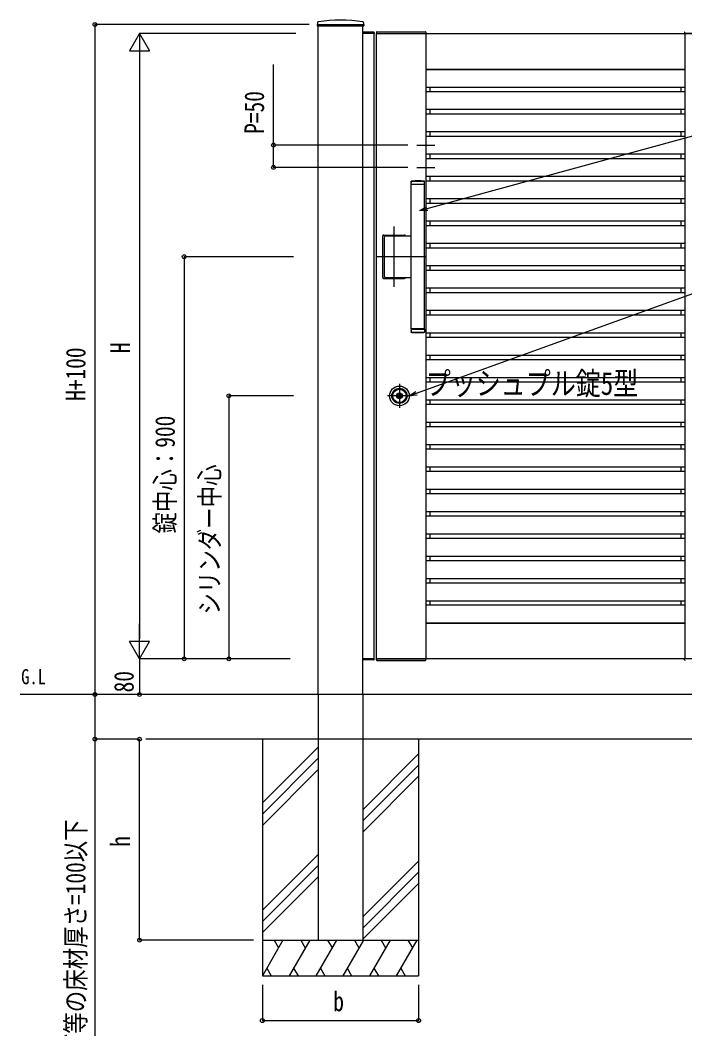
# Model space of a CAD drawing. Units: millimetres, scale not verified. Extents: x -4205 to 4205, y -2970 to 2970.
# Drawn here: x -1203 to 285, y -976 to 1282 of the extents above; entities that cross this region are included whole.
import ezdxf
from ezdxf.enums import TextEntityAlignment as Align

# ---------------------------------------------------------------- set-up
doc = ezdxf.new("R2010")
doc.units = ezdxf.units.MM
doc.header["$LTSCALE"] = 10
for name, color, linetype in [('0-3_USER1', 3, 'Continuous'), ('0-4_YKK_12', 2, 'Continuous'), ('0-6_YKK_A1', 4, 'Continuous'), ('0-7_YKK_D', 6, 'Continuous')]:
    doc.layers.add(name, color=color, linetype=linetype)
doc.styles.add('ＭＳ ゴシック', font='')
doc.styles.get('ＭＳ ゴシック').set_extended_font_data('MS Gothic')

msp = doc.modelspace()

# ---------------------------------------------------------------- linework, layer by layer
at = {"layer": '0-4_YKK_12'}
for p, q in [((-365.98, 684.94), (-365.98, 819.72)), ((-292.95, 752.33), (-404.98, 752.33))]:
    msp.add_line(p, q, dxfattribs=at)
at = {"layer": '0-6_YKK_A1'}
for p, q in [((-537.73, 1276.02), (-538.08, 1269.36)), ((-537.58, 1268.83), (-434.38, 1268.83)), ((-535.98, 1272.33), (-535.98, 1268.83)), ((-535.98, -227.67), (-535.98, 1268.83)), ((-435.98, -227.67), (-435.98, 1268.83)), ((-434.23, 1276.02), (-433.88, 1269.36)), ((-436.18, 1252.33), (-436.07, 1254.36)), ((-410.68, 1252.33), (-436.18, 1252.33)), ((-410.98, 1252.33), (-435.98, 1252.33)), ((-410.98, 1252.33), (-435.98, 1252.33)), ((-411.29, 1254.83), (-435.57, 1254.83)), ((-410.79, 1254.36), (-410.68, 1252.33)), ((-405.35, 1254.88), (-405.48, 1252.33)), ((-405.48, 1252.33), (-294.48, 1252.33)), ((-404.35, 1255.83), (-295.61, 1255.83)), ((-294.98, 1252.33), (-294.98, -147.67)), ((-294.61, 1254.88), (-294.48, 1252.33)), ((284.65, 1254.88), (284.52, 1252.33)), ((395.52, 1252.33), (284.52, 1252.33)), ((285.02, 1252.33), (285.02, -147.67)), ((-294.98, 1172.33), (285.02, 1172.33)), ((-294.98, 1171.53), (285.02, 1171.53)), ((-286.18, 1172.33), (-286.18, 1171.53)), ((276.22, 1172.33), (276.22, 1171.53)), ((-294.98, 1131.53), (285.02, 1131.53)), ((-286.18, 1131.53), (-286.18, 1122.33)), ((276.22, 1131.53), (276.22, 1122.33)), ((-294.98, 1122.33), (285.02, 1122.33)), ((-294.98, 1082.33), (285.02, 1082.33)), ((-294.98, 1072.33), (285.02, 1072.33)), ((-286.18, 1082.33), (-286.18, 1072.33)), ((276.22, 1082.33), (276.22, 1072.33)), ((-294.98, 1032.33), (285.02, 1032.33)), ((-294.98, 1022.33), (285.02, 1022.33)), ((-286.18, 1032.33), (-286.18, 1022.33)), ((276.22, 1032.33), (276.22, 1022.33)), ((-314.98, 1002.33), (-274.98, 1002.33)), ((-294.98, 982.33), (285.02, 982.33)), ((-294.98, 972.33), (285.02, 972.33)), ((-286.18, 982.33), (-286.18, 973.13)), ((276.22, 982.33), (276.22, 973.13)), ((-314.98, 952.33), (-274.98, 952.33)), ((-294.98, 932.33), (285.02, 932.33)), ((-286.18, 932.33), (-286.18, 922.33)), ((276.22, 932.33), (276.22, 922.33)), ((-327.98, 921.33), (-297.98, 921.33)), ((-327.98, 914.83), (-327.98, 921.33)), ((-327.98, 918.61), (-327.98, 917.61)), ((-327.98, 914.83), (-297.98, 914.83)), ((-327.98, 590.83), (-327.98, 913.83)), ((-297.98, 913.83), (-327.98, 913.83)), ((-326.98, 913.83), (-326.98, 914.83)), ((-298.98, 913.83), (-298.98, 914.83)), ((-297.98, 921.33), (-298.48, 921.83)), ((-297.98, 914.83), (-297.98, 921.33)), ((-297.98, 590.83), (-297.98, 913.83)), ((-294.98, 922.33), (285.02, 922.33)), ((-294.98, 882.33), (285.02, 882.33)), ((-286.18, 882.33), (-286.18, 872.33)), ((276.22, 882.33), (276.22, 872.33)), ((-294.98, 872.33), (285.02, 872.33)), ((-294.98, 832.33), (285.02, 832.33)), ((-294.98, 822.33), (285.02, 822.33)), ((-286.18, 831.53), (-286.18, 822.33)), ((276.22, 831.53), (276.22, 822.33)), ((-391.48, 705.83), (-391.48, 798.83)), ((-390.98, 706.33), (-390.98, 798.33)), ((-389.48, 800.83), (-342.48, 800.83)), ((-388.98, 800.33), (-342.98, 800.33)), ((-387.33, 707.83), (-387.33, 796.83)), ((-385.33, 798.83), (-327.98, 798.83)), ((-294.98, 782.33), (285.02, 782.33)), ((-294.98, 772.33), (285.02, 772.33)), ((-286.18, 782.33), (-286.18, 772.33)), ((276.22, 782.33), (276.22, 772.33)), ((-294.98, 732.33), (285.02, 732.33)), ((-286.18, 732.33), (-286.18, 722.33)), ((276.22, 732.33), (276.22, 722.33)), ((-389.48, 703.83), (-342.48, 703.83)), ((-388.98, 704.33), (-342.98, 704.33)), ((-385.33, 705.83), (-327.98, 705.83)), ((-294.98, 722.33), (285.02, 722.33)), ((-294.98, 682.33), (285.02, 682.33)), ((-286.18, 682.33), (-286.18, 672.33)), ((276.22, 682.33), (276.22, 672.33)), ((-294.98, 672.33), (285.02, 672.33)), ((-294.98, 632.33), (285.02, 632.33)), ((-286.18, 632.33), (-286.18, 622.33)), ((276.22, 632.33), (276.22, 622.33)), ((-294.98, 622.33), (285.02, 622.33)), ((-297.98, 590.83), (-327.98, 590.83)), ((-327.98, 589.83), (-297.98, 589.83)), ((-327.98, 589.83), (-327.98, 583.33)), ((-327.98, 586.05), (-327.98, 587.05)), ((-326.98, 590.83), (-326.98, 589.83)), ((-298.98, 590.83), (-298.98, 589.83)), ((-297.98, 589.83), (-297.98, 583.33)), ((-327.98, 583.33), (-297.98, 583.33)), ((-297.98, 583.33), (-298.48, 582.83)), ((-294.98, 582.33), (285.02, 582.33)), ((-294.98, 572.33), (285.02, 572.33)), ((-286.18, 582.33), (-286.18, 572.33)), ((276.22, 582.33), (276.22, 572.33)), ((-294.98, 532.33), (285.02, 532.33)), ((-294.98, 522.33), (285.02, 522.33)), ((-286.18, 532.33), (-286.18, 522.33)), ((276.22, 532.33), (276.22, 522.33)), ((-294.98, 482.33), (285.02, 482.33)), ((-286.18, 482.33), (-286.18, 472.33)), ((276.22, 482.33), (276.22, 472.33)), ((-353.98, 467.83), (-353.98, 413.83)), ((-294.98, 472.33), (285.02, 472.33)), ((-326.98, 440.83), (-380.98, 440.83)), ((-358.14, 439.89), (-358.14, 441.77)), ((-357.84, 442.07), (-357.19, 442.07)), ((-357.84, 439.59), (-357.19, 439.59)), ((-357.08, 442.11), (-356.89, 442.23)), ((-357.08, 439.55), (-356.89, 439.42)), ((-356.89, 442.23), (-355.83, 442.23)), ((-356.89, 439.42), (-355.83, 439.42)), ((-355.83, 442.23), (-355.67, 441.66)), ((-355.83, 439.42), (-355.73, 439.79)), ((-355.58, 439.79), (-355.73, 439.79)), ((-355.48, 441.51), (-355.29, 441.51)), ((-355.02, 440.7), (-355.3, 439.98)), ((-355.02, 441.86), (-355.1, 441.64)), ((-355.02, 441.86), (-353.87, 441.86)), ((-354.88, 440.79), (-354.65, 440.79)), ((-354.5, 440.67), (-354.39, 440.04)), ((-352.94, 439.79), (-354.09, 439.79)), ((-353.46, 440.99), (-353.57, 441.62)), ((-353.08, 440.87), (-353.31, 440.87)), ((-352.94, 440.96), (-352.66, 441.68)), ((-352.94, 439.79), (-352.86, 440.02)), ((-352.48, 440.15), (-352.67, 440.15)), ((-352.38, 441.86), (-352.23, 441.86)), ((-352.14, 439.42), (-352.29, 440)), ((-352.14, 442.23), (-352.23, 441.86)), ((-351.07, 442.23), (-352.14, 442.23)), ((-351.07, 439.42), (-352.14, 439.42)), ((-350.88, 442.11), (-351.07, 442.23)), ((-350.88, 439.55), (-351.07, 439.42)), ((-350.12, 442.07), (-350.77, 442.07)), ((-350.12, 439.59), (-350.77, 439.59)), ((-349.82, 439.89), (-349.82, 441.77)), ((-294.98, 432.33), (285.02, 432.33)), ((-286.18, 432.33), (-286.18, 422.33)), ((276.22, 432.33), (276.22, 422.33)), ((-294.98, 422.33), (285.02, 422.33)), ((-294.98, 382.33), (285.02, 382.33)), ((-294.98, 372.33), (285.02, 372.33)), ((-286.18, 382.33), (-286.18, 372.33)), ((276.22, 382.33), (276.22, 372.33)), ((-294.98, 332.33), (285.02, 332.33)), ((-294.98, 322.33), (285.02, 322.33)), ((-286.18, 332.33), (-286.18, 322.33)), ((276.22, 332.33), (276.22, 322.33)), ((-294.98, 282.33), (285.02, 282.33)), ((-294.98, 272.33), (285.02, 272.33)), ((-286.18, 282.33), (-286.18, 272.33)), ((276.22, 282.33), (276.22, 272.33)), ((-294.98, 232.33), (285.02, 232.33)), ((-286.18, 232.33), (-286.18, 222.33)), ((276.22, 232.33), (276.22, 222.33)), ((-294.98, 222.33), (285.02, 222.33)), ((-294.98, 182.33), (285.02, 182.33)), ((-286.18, 182.33), (-286.18, 172.33)), ((276.22, 182.33), (276.22, 172.33)), ((-294.98, 172.33), (285.02, 172.33)), ((-294.98, 132.33), (285.02, 132.33)), ((-294.98, 122.33), (285.02, 122.33)), ((-286.18, 132.33), (-286.18, 122.33)), ((276.22, 132.33), (276.22, 122.33)), ((-294.98, 82.33), (285.02, 82.33)), ((-294.98, 72.33), (285.02, 72.33)), ((-286.18, 82.33), (-286.18, 72.33)), ((276.22, 82.33), (276.22, 72.33)), ((-294.98, 32.33), (285.02, 32.33)), ((-286.18, 32.33), (-286.18, 22.33)), ((276.22, 32.33), (276.22, 22.33)), ((-294.98, 22.33), (285.02, 22.33)), ((-294.98, -17.67), (285.02, -17.67)), ((-286.18, -17.67), (-286.18, -26.87)), ((276.22, -17.67), (276.22, -26.87)), ((-294.98, -26.87), (285.02, -26.87)), ((-294.98, -66.87), (285.02, -66.87)), ((-294.98, -67.67), (285.02, -67.67)), ((-286.18, -66.87), (-286.18, -67.67)), ((276.22, -66.87), (276.22, -67.67)), ((-436.18, -147.67), (-436.07, -149.7)), ((-410.68, -147.67), (-436.18, -147.67)), ((-411.29, -150.17), (-435.57, -150.17)), ((-410.79, -149.7), (-410.68, -147.67)), ((-405.48, -147.67), (-294.48, -147.67)), ((-405.35, -150.22), (-405.48, -147.67)), ((-404.35, -151.17), (-295.61, -151.17)), ((-294.61, -150.22), (-294.48, -147.67)), ((395.52, -147.67), (284.52, -147.67)), ((284.65, -150.22), (284.52, -147.67)), ((970.02, -227.67), (-1203.45, -227.67)), ((-535.98, -227.67), (-535.98, -777.67)), ((-435.98, -227.67), (-435.98, -777.67)), ((970.02, -327.67), (-921.71, -327.67)), ((-660.98, -327.67), (-660.98, -857.67)), ((-310.98, -327.67), (-310.98, -857.67)), ((-535.98, -345.46), (-660.98, -470.46)), ((-310.98, -360.46), (-435.98, -485.46)), ((-535.98, -370.46), (-660.98, -495.46)), ((-535.98, -395.46), (-660.98, -520.46)), ((-310.98, -385.46), (-435.98, -510.46)), ((-310.98, -410.46), (-435.98, -535.46)), ((-535.98, -585.46), (-660.98, -710.46)), ((-310.98, -600.46), (-435.98, -725.46)), ((-535.98, -610.46), (-660.98, -735.46)), ((-310.98, -625.46), (-435.98, -750.46)), ((-535.98, -635.46), (-660.98, -760.46)), ((-310.98, -650.46), (-435.98, -775.46)), ((-660.98, -777.67), (-310.98, -777.67)), ((-614.79, -777.67), (-660.98, -857.67)), ((-634.79, -777.67), (-624.79, -794.99)), ((-554.79, -777.67), (-600.98, -857.67)), ((-574.79, -777.67), (-564.79, -794.99)), ((-494.79, -777.67), (-540.98, -857.67)), ((-535.98, -777.67), (-435.98, -777.67)), ((-514.79, -777.67), (-504.79, -794.99)), ((-434.79, -777.67), (-480.98, -857.67)), ((-454.79, -777.67), (-444.79, -794.99)), ((-374.79, -777.67), (-420.98, -857.67)), ((-394.79, -777.67), (-384.79, -794.99)), ((-314.79, -777.67), (-360.98, -857.67)), ((-334.79, -777.67), (-324.79, -794.99)), ((-660.98, -857.67), (-310.98, -857.67)), ((-650.98, -840.35), (-640.98, -857.67)), ((-590.98, -840.35), (-580.98, -857.67)), ((-530.98, -840.35), (-520.98, -857.67)), ((-470.98, -840.35), (-460.98, -857.67)), ((-410.98, -840.35), (-400.98, -857.67)), ((-350.98, -840.35), (-340.98, -857.67))]:
    msp.add_line(p, q, dxfattribs=at)
for points in [[(-535.98, 1272.33), (-435.98, 1272.33), (-435.98, 1268.83)], [(-410.98, 1252.33), (-410.98, -147.67), (-435.98, -147.67)], [(-410.98, 1252.33), (-410.98, -147.67), (-435.98, -147.67)], [(-404.98, -147.67), (-404.98, 1252.33), (395.02, 1252.33), (395.02, 1177.33)], [(-298.48, 921.83), (-327.48, 921.83), (-327.98, 921.33)], [(-298.48, 582.83), (-327.48, 582.83), (-327.98, 583.33)], [(395.02, -72.67), (395.02, -147.67), (-404.98, -147.67)]]:
    msp.add_lwpolyline(points, dxfattribs=at)
for radius in [22, 17, 15, 6.35, 5.6, 4.3]:
    msp.add_circle((-353.98, 440.83), radius, dxfattribs=at)
for centre, radius, start, end in [((-537.58, 1269.33), 0.5, 177, 270), ((-535.73, 1275.91), 2, 99.00123, 177), ((-485.98, 961.83), 320, 80.99877, 99.00123), ((-436.23, 1275.91), 2, 3, 80.99877), ((-434.38, 1269.33), 0.5, 270, 3), ((-435.57, 1254.33), 0.5, 90, 177), ((-411.29, 1254.33), 0.5, 3, 90), ((-404.35, 1254.83), 1, 90, 177), ((-295.61, 1254.83), 1, 3, 90), ((285.65, 1254.83), 1, 90, 177), ((-312.98, 739.83), 182.5, 85.75781, 94.24219), ((-389.48, 798.83), 2, 90, 180), ((-388.98, 798.33), 2, 90, 180), ((-385.33, 796.83), 2, 90, 180), ((-342.98, 798.33), 2, 14.47751, 90), ((-342.48, 798.83), 2, 0, 90), ((-389.48, 705.83), 2, 180, 270), ((-388.98, 706.33), 2, 180, 270), ((-385.33, 707.83), 2, 180, 270), ((-342.98, 706.33), 2, 270, 345.52249), ((-342.48, 705.83), 2, 270, 0), ((-342.48, 705.83), 2, 358.47685, 0), ((-312.98, 764.83), 182.5, 265.75781, 274.24219), ((-357.84, 441.77), 0.3, 90, 180), ((-357.84, 439.89), 0.3, 180, 270), ((-357.19, 442.27), 0.2, 270, 305), ((-357.19, 439.39), 0.2, 55, 90), ((-355.48, 441.71), 0.2, 195, 270), ((-355.58, 440.09), 0.3, 270, 338), ((-355.29, 441.71), 0.2, 270, 340), ((-354.88, 440.64), 0.15, 90, 158), ((-354.65, 440.64), 0.15, 10, 90), ((-354.09, 440.09), 0.3, 190, 270), ((-353.87, 441.56), 0.3, 10, 90), ((-353.31, 441.02), 0.15, 190, 270), ((-353.08, 441.02), 0.15, 270, 338), ((-352.67, 439.95), 0.2, 90, 160), ((-352.38, 441.56), 0.3, 90, 158), ((-352.48, 439.95), 0.2, 15, 90), ((-350.77, 442.27), 0.2, 235, 270), ((-350.77, 439.39), 0.2, 90, 125), ((-350.12, 441.77), 0.3, 0, 90), ((-350.12, 439.89), 0.3, 270, 0), ((-435.57, -149.67), 0.5, 183, 270), ((-411.29, -149.67), 0.5, 270, 357), ((-404.35, -150.17), 1, 183, 270), ((-295.61, -150.17), 1, 270, 357), ((285.65, -150.17), 1, 183, 270)]:
    msp.add_arc(centre, radius, start, end, dxfattribs=at)
at = {"layer": '0-7_YKK_D'}
for p, q in [((-555.98, 1272.33), (-1036.98, 1272.33)), ((-1035.98, 1272.33), (-1035.98, -227.67)), ((-935.98, 1252.33), (-958.48, 1213.36)), ((-585.98, 1252.33), (-936.98, 1252.33)), ((-935.98, 1252.33), (-913.48, 1213.36)), ((-935.98, 1252.33), (-935.98, 1174.39)), ((-958.48, 1213.36), (-913.48, 1213.36)), ((-935.98, 1207.33), (-935.98, -102.67)), ((-334.98, 1002.33), (-636.98, 1002.33)), ((-334.98, 952.33), (-636.98, 952.33)), ((-591.06, 752.33), (-836.98, 752.33)), ((-835.98, 752.33), (-835.98, -147.67)), ((-591.06, 440.83), (-736.98, 440.83)), ((-735.98, 440.83), (-735.98, -147.67)), ((-935.98, -147.67), (-935.98, -69.73)), ((-935.98, -147.67), (-958.48, -108.7)), ((-913.48, -108.7), (-958.48, -108.7)), ((-935.98, -147.67), (-913.48, -108.7)), ((-598.47, -147.67), (-936.98, -147.67)), ((-598.47, -147.67), (-936.98, -147.67)), ((-935.98, -147.67), (-935.98, -227.67)), ((-598.47, -147.67), (-836.98, -147.67)), ((-598.47, -147.67), (-736.98, -147.67)), ((-685.62, -227.67), (-1036.98, -227.67)), ((-1005.16, -227.67), (-1036.98, -227.67)), ((-855.98, -227.67), (-936.98, -227.67)), ((-941.71, -327.67), (-1036.98, -327.67)), ((-942, -327.67), (-934.98, -327.67)), ((-935.98, -777.66), (-935.98, -327.67)), ((-680.97, -777.66), (-936.98, -777.66)), ((-661, -877.67), (-661, -958.67)), ((-311, -877.67), (-311, -958.67)), ((-661, -957.67), (-311, -957.67))]:
    msp.add_line(p, q, dxfattribs=at)
for points in [[(-635.98, 952.33), (-635.98, 1002.33), (-635.98, 1182.53)], [(-307.98, 855.57), (-291.58, 860.06), (603.02, 1104.77), (1251.75, 1104.77)], [(-290.38, 855.66), (-307.98, 855.57), (-292.78, 864.45)], [(-331.98, 440.83), (-315.99, 446.59), (640.7, 791.41), (1034.3, 791.41)], [(-314.44, 442.31), (-331.98, 440.83), (-317.53, 450.88)], [(-1035.98, -227.67), (-1035.98, -327.67), (-1035.98, -1426.91)]]:
    msp.add_lwpolyline(points, dxfattribs=at)
for centre in [(-1035.98, 1272.33), (-635.98, 1002.33), (-635.98, 952.33), (-835.98, 752.33), (-735.98, 440.83), (-835.98, -147.67), (-735.98, -147.67), (-1035.98, -227.67), (-1035.98, -227.67), (-935.98, -227.67), (-1035.98, -327.67), (-935.98, -327.67), (-935.98, -777.66), (-661, -957.67), (-311, -957.67)]:
    msp.add_circle(centre, 4.25, dxfattribs=at)

# ---------------------------------------------------------------- texts
at = {"layer": '0-3_USER1', "style": 'ＭＳ ゴシック', "width": 0.8}
for s, height, p in [('プッシュプル錠5型', 51.32, (-294.98, 427.62)), ('G.L', 33.99, (-1201.18, -214.84))]:
    msp.add_text(s, height=height, dxfattribs=at).set_placement(p, align=Align.BOTTOM_LEFT)
at = {"layer": '0-7_YKK_D', "style": 'ＭＳ ゴシック', "width": 0.8}
for s, p in [('P=50', (-643.98, 1027.33)), ('H+100', (-1043.98, 429.53)), ('H', (-943.98, 536.33)), ('錠中心：900', (-843.98, 132.73)), ('シリンダー中心', (-743.98, -48.62)), ('80', (-935.98, -222.87)), ('インターロッキング等の床材厚さ=100以下', (-1043.98, -1418.91)), ('h', (-943.98, -568.67))]:
    msp.add_text(s, height=43.99, rotation=90, dxfattribs=at).set_placement(p, align=Align.BOTTOM_LEFT)
msp.add_text('b', height=43.99, dxfattribs=at).set_placement((-502, -949.67), align=Align.BOTTOM_LEFT)

doc.saveas('drawing.dxf')
